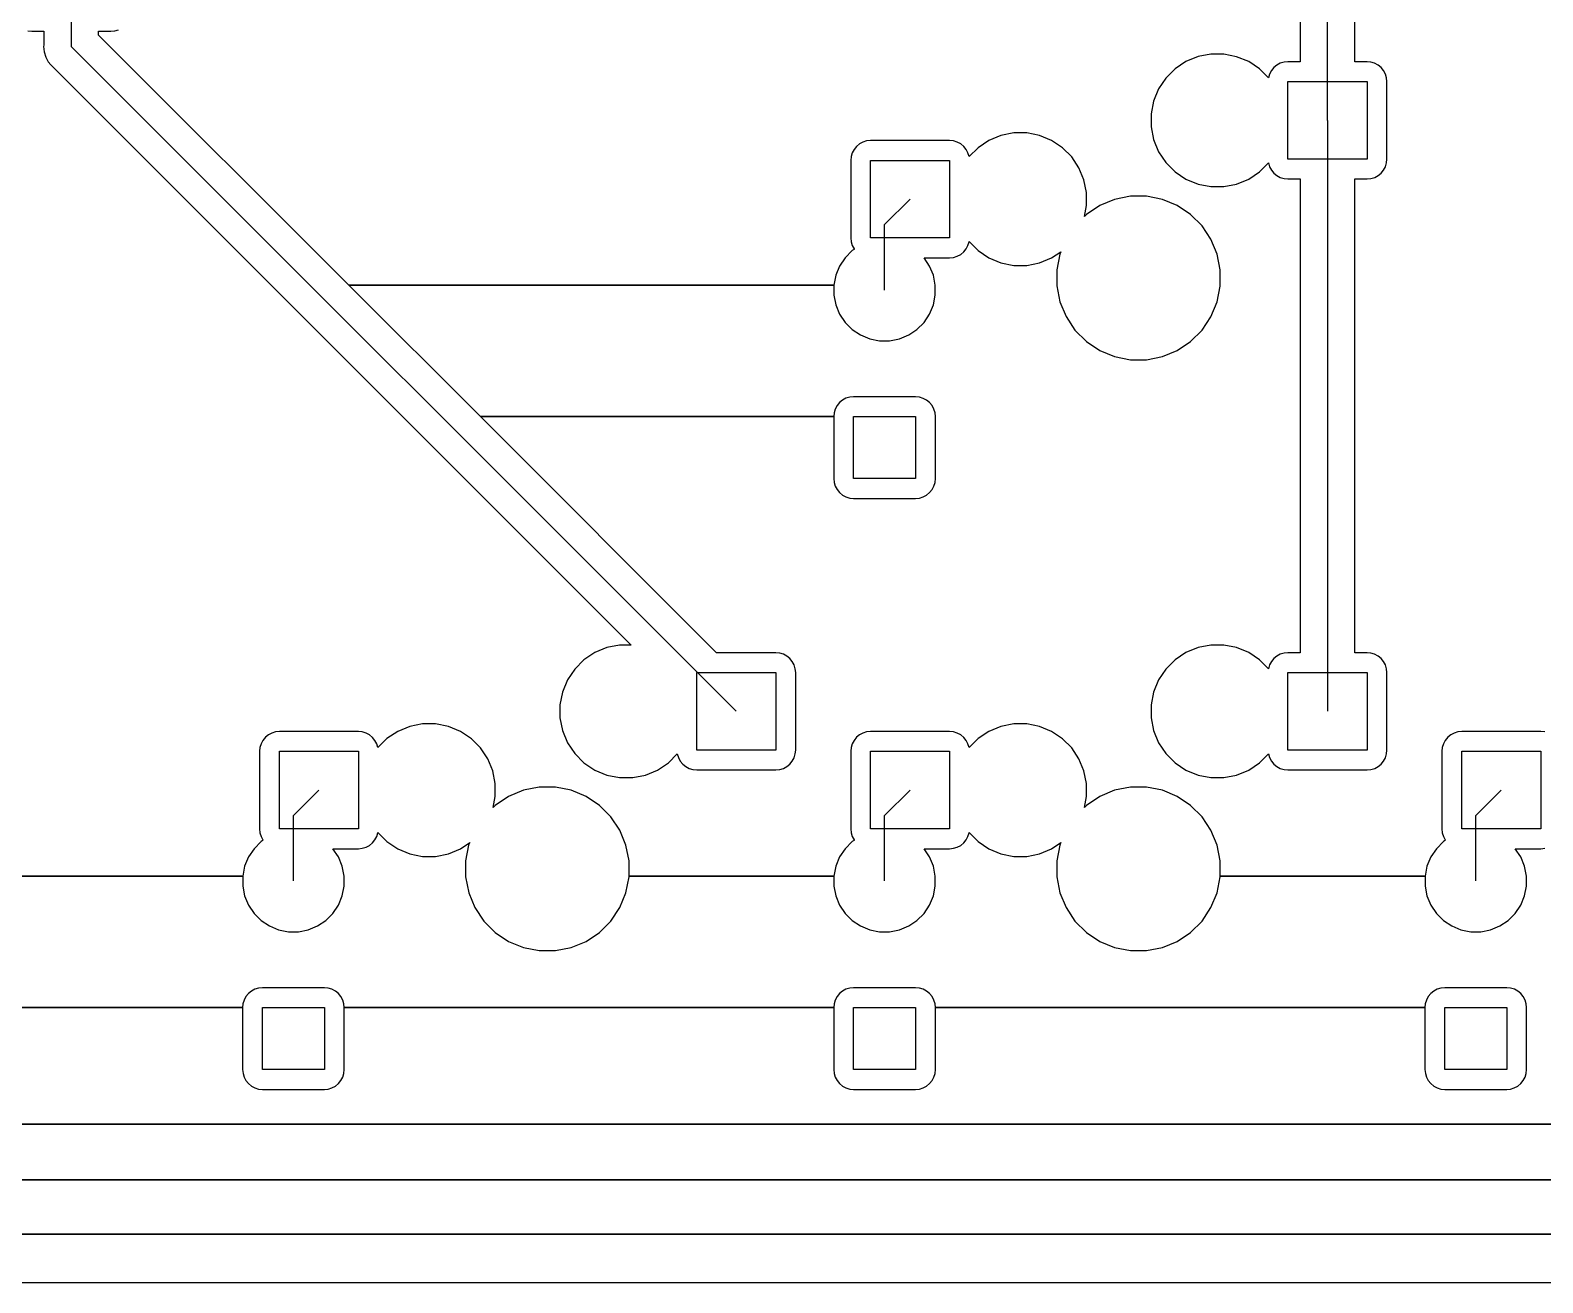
# Model space of a CAD drawing. Extents: x -29462 to 42578, y -23213 to 32194.
# Drawn here: x 34381 to 39796, y -23213 to -18727 of the extents above; entities that cross this region are included whole.
import ezdxf

# ---------------------------------------------------------------- set-up
doc = ezdxf.new("R2010")
doc.units = 0

msp = doc.modelspace()

# ---------------------------------------------------------------- linework, layer by layer
at = {"layer": 'Layer 1'}
for p, q in [((39025.1, -19049.8), (39025.1, -12170.7)), ((38926.9, -16613.8), (38926.9, -18840.1)), ((39123.6, -18840.1), (39123.6, -17465.1)), ((34527.3, -18520.7), (34527.3, -18785.1)), ((34371.7977, -18729.11067), (34385.6266, -18730.46534)), ((34385.6266, -18730.46534), (34429.1, -18730.5)), ((34429.1, -18730.5), (34429.1, -18780.4)), ((34625.492, -18744.492), (34625.5, -18730.5)), ((34625.5, -18730.5), (34669, -18730.5)), ((34669, -18730.5), (34682.8289, -18729.14533)), ((34682.8289, -18729.14533), (34696.0933, -18725.10956)), ((34429.1, -18780.4), (34428.535556, -18785.226)), ((34428.535556, -18785.226), (34430.511106, -18804.53)), ((34527.3, -18785.1), (36908.41, -21166.49)), ((35520.7, -19639.7), (34625.492, -18744.492)), ((34430.511106, -18804.53), (34436.155546, -18823.0438)), ((34436.155546, -18823.0438), (34445.186646, -18840.1465)), ((34445.186646, -18840.1465), (34454.499976, -18851.3507)), ((38518.5, -18839.60867), (38479.5534, -18865.54487)), ((38561.68, -18821.71577), (38518.5, -18839.60867)), ((38607.4, -18812.6), (38561.68, -18821.71577)), ((38654.2623, -18812.65113), (38607.4, -18812.6)), ((38699.9823, -18821.7669), (38654.2623, -18812.65113)), ((38743.1623, -18839.6598), (38699.9823, -18821.7669)), ((38782.1089, -18865.596), (38743.1623, -18839.6598)), ((38856.3244, -18845.49044), (38844.1889, -18852.03799)), ((38869.8711, -18841.45467), (38856.3244, -18845.49044)), ((38883.7, -18840.1), (38869.8711, -18841.45467)), ((38926.9, -18840.1), (38883.7, -18840.1)), ((39167.06237, -18840.10576), (39123.6, -18840.1)), ((39180.89127, -18841.46043), (39167.06237, -18840.10576)), ((39194.15567, -18845.4962), (39180.89127, -18841.46043)), ((39206.29117, -18852.04375), (39194.15567, -18845.4962)), ((34454.499976, -18851.3507), (34454.5, -18851.4)), ((34454.5, -18851.4), (34457.32222, -18855.15355)), ((34457.32222, -18855.15355), (34461.27333, -18858.22977)), ((34461.27333, -18858.22977), (36532.22333, -20929.31977)), ((38446.5334, -18898.59307), (38420.569, -18937.45507)), ((38479.5534, -18865.54487), (38446.5334, -18898.59307)), ((38814, -18897.6), (38782.1089, -18865.596)), ((38817.94229, -18883.87264), (38813.99118, -18897.16534)), ((38813.99118, -18897.16534), (38814, -18897.6)), ((38824.71562, -18871.62424), (38817.94229, -18883.87264)), ((38833.4645, -18860.87154), (38824.71562, -18871.62424)), ((38844.1889, -18852.03799), (38833.4645, -18860.87154)), ((39217.01557, -18860.8773), (39206.29117, -18852.04375)), ((39225.76445, -18871.63), (39217.01557, -18860.8773)), ((39232.53778, -18883.8784), (39225.76445, -18871.63)), ((39236.48889, -18897.1711), (39232.53778, -18883.8784)), ((39237.9, -18911), (39236.48889, -18897.1711)), ((38420.569, -18937.45507), (38402.789, -18980.63507)), ((38883.7, -19188.7), (38883.7, -18911)), ((38883.7, -18911), (39167.1, -18911)), ((39167.1, -18911), (39167.1, -19188.7)), ((39237.93763, -19188.70576), (39237.9, -18911)), ((38402.789, -18980.63507), (38393.47567, -19026.46797)), ((38393.47567, -19026.46797), (38393.5, -19073.2)), ((39025.1, -19049.8), (39025.1, -21166.5)), ((37856.18, -19104.01577), (37813, -19121.90867)), ((37901.9, -19094.9), (37856.18, -19104.01577)), ((37948.6579, -19094.83203), (37901.9, -19094.9)), ((37994.3779, -19103.9478), (37948.6579, -19094.83203)), ((38037.5579, -19121.8407), (37994.3779, -19103.9478)), ((38393.5, -19073.2), (38402.81333, -19119.0329)), ((37323.62459, -19166.07264), (37319.67348, -19179.36534)), ((37330.1157, -19153.82424), (37323.62459, -19166.07264)), ((37339.1468, -19143.07154), (37330.1157, -19153.82424)), ((37349.8712, -19134.23799), (37339.1468, -19143.07154)), ((37362.0067, -19127.69044), (37349.8712, -19134.23799)), ((37375.2711, -19123.65467), (37362.0067, -19127.69044)), ((37389.1, -19122.3), (37375.2711, -19123.65467)), ((37672.39118, -19122.23466), (37389.1, -19122.3)), ((37686.22008, -19123.58933), (37672.39118, -19122.23466)), ((37699.48448, -19127.6251), (37686.22008, -19123.58933)), ((37711.90228, -19134.17265), (37699.48448, -19127.6251)), ((37722.62668, -19143.0062), (37711.90228, -19134.17265)), ((37731.37556, -19153.7589), (37722.62668, -19143.0062)), ((37737.86667, -19166.0073), (37731.37556, -19153.7589)), ((37742.1, -19179.3), (37737.86667, -19166.0073)), ((37774.0534, -19147.84487), (37742.1623, -19179.84887)), ((37813, -19121.90867), (37774.0534, -19147.84487)), ((38076.5045, -19147.7769), (38037.5579, -19121.8407)), ((38109.5245, -19180.8251), (38076.5045, -19147.7769)), ((38402.81333, -19119.0329), (38420.59333, -19162.2129)), ((38420.59333, -19162.2129), (38446.55773, -19201.0749)), ((37318.26237, -19193.19424), (37318.2, -19471)), ((37319.67348, -19179.36534), (37318.26237, -19193.19424)), ((37389.1, -19471), (37389.1, -19193.2)), ((37389.1, -19193.2), (37672.4, -19193.2)), ((37672.4, -19193.2), (37672.4, -19471)), ((37742.1623, -19179.84887), (37742.1, -19179.3)), ((38135.4889, -19219.6871), (38109.5245, -19180.8251)), ((38153.2689, -19262.8671), (38135.4889, -19219.6871)), ((38446.55773, -19201.0749), (38479.57773, -19234.0949)), ((38782.1466, -19234.12693), (38814.0377, -19202.15113)), ((38814.0377, -19202.15113), (38814, -19202.6)), ((38814, -19202.6), (38817.95111, -19215.8927)), ((38817.95111, -19215.8927), (38824.72444, -19228.1411)), ((39167.1, -19188.7), (38883.7, -19188.7)), ((39225.80208, -19228.07576), (39232.57541, -19215.82736)), ((39232.57541, -19215.82736), (39236.52652, -19202.53466)), ((39236.52652, -19202.53466), (39237.93763, -19188.70576)), ((38162.3, -19308.7), (38153.2689, -19262.8671)), ((38479.57773, -19234.0949), (38518.52433, -19260.0593)), ((38518.52433, -19260.0593), (38561.70433, -19277.9522)), ((38561.70433, -19277.9522), (38607.42433, -19287.06797)), ((38654.3, -19287.1), (38700.02, -19277.98423)), ((38700.02, -19277.98423), (38743.2, -19260.09133)), ((38743.2, -19260.09133), (38782.1466, -19234.12693)), ((38824.72444, -19228.1411), (38833.47332, -19238.8938)), ((38833.47332, -19238.8938), (38844.19772, -19247.69913)), ((38844.19772, -19247.69913), (38856.33322, -19254.2749)), ((38856.33322, -19254.2749), (38869.87992, -19258.31067)), ((38869.87992, -19258.31067), (38883.70882, -19259.66534)), ((38883.70882, -19259.66534), (38926.9, -19259.6)), ((38926.9, -19259.6), (38926.9, -20956.7)), ((39123.6, -20956.7), (39123.6, -19259.6)), ((39123.6, -19259.6), (39167.1, -19259.6)), ((39167.1, -19259.6), (39180.9289, -19258.24533)), ((39180.9289, -19258.24533), (39194.1933, -19254.20956)), ((39194.1933, -19254.20956), (39206.3288, -19247.63379)), ((39206.3288, -19247.63379), (39217.0532, -19238.82846)), ((39217.0532, -19238.82846), (39225.80208, -19228.07576)), ((37439.3, -19423.2), (37530.7399, -19332.0423)), ((38162.32022, -19355.42314), (38162.3, -19308.7)), ((38263.0734, -19332.7607), (38210.0157, -19354.8305)), ((38319.8, -19321.5), (38263.0734, -19332.7607)), ((38377.4225, -19321.5377), (38319.8, -19321.5)), ((38434.1491, -19332.7984), (38377.4225, -19321.5377)), ((38487.2068, -19354.8682), (38434.1491, -19332.7984)), ((38607.42433, -19287.06797), (38654.3, -19287.1)), ((38154.70023, -19394.03114), (38162.32022, -19355.42314)), ((38162.038, -19386.8627), (38154.70023, -19394.03114)), ((38210.0157, -19354.8305), (38162.038, -19386.8627)), ((38535.1845, -19386.9004), (38487.2068, -19354.8682)), ((38576.1067, -19427.6815), (38535.1845, -19386.9004)), ((37439.3, -19657.5), (37439.3, -19423.2)), ((38607.9978, -19475.6592), (38576.1067, -19427.6815)), ((37318.2, -19471), (37319.61111, -19484.8289)), ((37319.61111, -19484.8289), (37323.56222, -19498.1216)), ((37672.4, -19471), (37389.1, -19471)), ((37737.87549, -19498.12736), (37742.10882, -19484.83466)), ((37742.10882, -19484.83466), (37742.1, -19484.3)), ((37742.1, -19484.3), (37773.9911, -19516.2758)), ((38630.0111, -19528.9145), (38607.9978, -19475.6592)), ((37298.44443, -19541.86596), (37278.40663, -19571.61216)), ((37323.56223, -19516.55066), (37298.44443, -19541.86596)), ((37323.56222, -19498.1216), (37330.05333, -19510.37)), ((37331.18222, -19511.55533), (37323.56223, -19516.55066)), ((37330.05333, -19510.37), (37331.18222, -19511.55533)), ((37600.39777, -19571.5434), (37580.64227, -19541.8254)), ((37580.64227, -19541.8254), (37672.4, -19541.9)), ((37672.4, -19541.9), (37686.2289, -19540.54533)), ((37686.2289, -19540.54533), (37699.4933, -19536.50956)), ((37699.4933, -19536.50956), (37711.9111, -19529.93379)), ((37711.9111, -19529.93379), (37722.6355, -19521.12846)), ((37722.6355, -19521.12846), (37731.38438, -19510.37576)), ((37731.38438, -19510.37576), (37737.87549, -19498.12736)), ((37773.9911, -19516.2758), (37812.9377, -19542.2402)), ((37812.9377, -19542.2402), (37856.1177, -19560.1331)), ((37994.42, -19560.18423), (38037.6, -19542.29133)), ((38037.6, -19542.29133), (38070.62, -19520.22153)), ((38066.95111, -19528.88575), (38055.94441, -19585.47125)), ((38070.62, -19520.22153), (38066.95111, -19528.88575)), ((38641.3, -19585.5), (38630.0111, -19528.9145)), ((37278.40663, -19571.61216), (37264.85993, -19604.66036)), ((37614.22667, -19604.5916), (37600.39777, -19571.5434)), ((37856.1177, -19560.1331), (37901.8377, -19569.24887)), ((37901.8377, -19569.24887), (37948.7, -19569.3)), ((37948.7, -19569.3), (37994.42, -19560.18423)), ((38055.94441, -19585.47125), (38055.9, -19643.1)), ((38641.2775, -19643.166), (38641.3, -19585.5)), ((37257.80438, -19639.76876), (35520.7, -19639.7)), ((35520.789, -19639.774), (37257.8, -19639.7)), ((35992.1, -20111), (35520.789, -19639.774)), ((37257.8, -19639.7), (37257.8, -19675.5)), ((37264.85993, -19604.66036), (37257.80438, -19639.76876)), ((37621, -19639.7), (37614.22667, -19604.5916)), ((37621.08873, -19675.52662), (37621, -19639.7)), ((38055.9, -19643.1), (38066.9067, -19699.6573)), ((38629.9886, -19699.7233), (38641.2775, -19643.166)), ((37257.8, -19675.5), (37264.85555, -19710.6084)), ((37264.85555, -19710.6084), (37278.40225, -19743.6566)), ((37600.4865, -19743.68322), (37614.3154, -19710.63502)), ((37614.3154, -19710.63502), (37621.08873, -19675.52662)), ((38066.9067, -19699.6573), (38089.2022, -19752.9408)), ((38607.9753, -19753.0068), (38629.9886, -19699.7233)), ((37278.40225, -19743.6566), (37298.44005, -19773.4028)), ((37580.731, -19773.42942), (37600.4865, -19743.68322)), ((38089.2022, -19752.9408), (38121.0933, -19800.9185)), ((38576.0842, -19800.9845), (38607.9753, -19753.0068)), ((37298.44005, -19773.4028), (37323.55785, -19798.7181)), ((37323.55785, -19798.7181), (37353.47335, -19818.5865)), ((37353.47335, -19818.5865), (37386.49335, -19832.3025)), ((37492.3955, -19832.32912), (37525.6977, -19818.61312)), ((37525.6977, -19818.61312), (37555.331, -19798.74472)), ((37555.331, -19798.74472), (37580.731, -19773.42942)), ((38121.0933, -19800.9185), (38162.0155, -19841.6714)), ((38535.162, -19841.7374), (38576.0842, -19800.9845)), ((37386.49335, -19832.3025), (37421.48885, -19839.27338)), ((37421.48885, -19839.27338), (37457.4, -19839.3)), ((37457.4, -19839.3), (37492.3955, -19832.32912)), ((38162.0155, -19841.6714), (38209.9932, -19873.7318)), ((38209.9932, -19873.7318), (38263.0509, -19895.8016)), ((38434.1266, -19895.8676), (38487.1843, -19873.7978)), ((38487.1843, -19873.7978), (38535.162, -19841.7374)), ((38263.0509, -19895.8016), (38319.7775, -19907.034)), ((38319.7775, -19907.034), (38377.4, -19907.1)), ((38377.4, -19907.1), (38434.1266, -19895.8676)), ((37262.92451, -20083.87264), (37258.9734, -20097.16534)), ((37269.41562, -20071.59594), (37262.92451, -20083.87264)), ((37278.1645, -20060.87154), (37269.41562, -20071.59594)), ((37288.8889, -20052.03799), (37278.1645, -20060.87154)), ((37301.3067, -20045.49044), (37288.8889, -20052.03799)), ((37314.5711, -20041.45467), (37301.3067, -20045.49044)), ((37328.4, -20040.1), (37314.5711, -20041.45467)), ((37550.48007, -20040.10576), (37328.4, -20040.1)), ((37564.30897, -20041.46043), (37550.48007, -20040.10576)), ((37577.57337, -20045.4962), (37564.30897, -20041.46043)), ((37589.99117, -20052.04375), (37577.57337, -20045.4962)), ((37600.71557, -20060.8773), (37589.99117, -20052.04375)), ((37609.46445, -20071.6017), (37600.71557, -20060.8773)), ((37615.95556, -20083.8784), (37609.46445, -20071.6017)), ((37620.18889, -20097.1711), (37615.95556, -20083.8784)), ((36837.9, -20956.7), (35992.081, -20110.937)), ((35992.081, -20110.937), (37257.5, -20111)), ((37257.56229, -20110.99424), (35992.1, -20111)), ((37257.5, -20111), (37257.5, -20333.2)), ((37258.9734, -20097.16534), (37257.56229, -20110.99424)), ((37328.4, -20333.2), (37328.4, -20111)), ((37328.4, -20111), (37550.5, -20111)), ((37550.5, -20111), (37550.5, -20333.2)), ((37621.6, -20111), (37620.18889, -20097.1711)), ((37621.61993, -20333.20576), (37621.6, -20111)), ((37257.5, -20333.2), (37258.91111, -20347.0289)), ((37258.91111, -20347.0289), (37262.86222, -20360.3216)), ((37262.86222, -20360.3216), (37269.35333, -20372.5983)), ((37550.5, -20333.2), (37328.4, -20333.2)), ((37609.48438, -20372.60406), (37615.97549, -20360.32736)), ((37615.97549, -20360.32736), (37620.20882, -20347.03466)), ((37620.20882, -20347.03466), (37621.61993, -20333.20576)), ((37269.35333, -20372.5983), (37278.10221, -20383.3227)), ((37278.10221, -20383.3227), (37288.82661, -20392.15625)), ((37288.82661, -20392.15625), (37301.24441, -20398.7038)), ((37301.24441, -20398.7038), (37314.50881, -20402.73957)), ((37314.50881, -20402.73957), (37328.33771, -20404.09424)), ((37328.33771, -20404.09424), (37550.5, -20404.1)), ((37550.5, -20404.1), (37564.3289, -20402.74533)), ((37564.3289, -20402.74533), (37577.5933, -20398.70956)), ((37577.5933, -20398.70956), (37590.0111, -20392.16201)), ((37590.0111, -20392.16201), (37600.7355, -20383.32846)), ((37600.7355, -20383.32846), (37609.48438, -20372.60406)), ((36401.8, -20956.30867), (36362.8534, -20982.24487)), ((36444.98, -20938.41577), (36401.8, -20956.30867)), ((36490.7, -20929.3), (36444.98, -20938.41577)), ((36532.22333, -20929.31977), (36490.7, -20929.3)), ((37050.36237, -20956.70576), (36837.9, -20956.7)), ((37064.19127, -20958.06043), (37050.36237, -20956.70576)), ((38518.5, -20956.30867), (38479.5534, -20982.24487)), ((38561.68, -20938.41577), (38518.5, -20956.30867)), ((38607.4, -20929.3), (38561.68, -20938.41577)), ((38654.2623, -20929.25113), (38607.4, -20929.3)), ((38699.9823, -20938.3669), (38654.2623, -20929.25113)), ((38743.1623, -20956.2598), (38699.9823, -20938.3669)), ((38782.1089, -20982.196), (38743.1623, -20956.2598)), ((38883.7, -20956.7), (38869.8711, -20958.05467)), ((38926.9, -20956.7), (38883.7, -20956.7)), ((39167.06237, -20956.70576), (39123.6, -20956.7)), ((39180.89127, -20958.06043), (39167.06237, -20956.70576)), ((36362.8534, -20982.24487), (36329.8334, -21015.29307)), ((37077.45567, -20962.0962), (37064.19127, -20958.06043)), ((37089.59117, -20968.64375), (37077.45567, -20962.0962)), ((37100.31557, -20977.4773), (37089.59117, -20968.64375)), ((37109.06445, -20988.23), (37100.31557, -20977.4773)), ((37115.83778, -21000.4784), (37109.06445, -20988.23)), ((37119.78889, -21013.7711), (37115.83778, -21000.4784)), ((38479.5534, -20982.24487), (38446.5334, -21015.29307)), ((38814, -21014.2), (38782.1089, -20982.196)), ((38817.94229, -21000.47264), (38813.99118, -21013.76534)), ((38824.71562, -20988.22424), (38817.94229, -21000.47264)), ((38833.4645, -20977.47154), (38824.71562, -20988.22424)), ((38844.1889, -20968.63799), (38833.4645, -20977.47154)), ((38856.3244, -20962.09044), (38844.1889, -20968.63799)), ((38869.8711, -20958.05467), (38856.3244, -20962.09044)), ((39194.15567, -20962.0962), (39180.89127, -20958.06043)), ((39206.29117, -20968.64375), (39194.15567, -20962.0962)), ((39217.01557, -20977.4773), (39206.29117, -20968.64375)), ((39225.76445, -20988.23), (39217.01557, -20977.4773)), ((39232.53778, -21000.4784), (39225.76445, -20988.23)), ((39236.48889, -21013.7711), (39232.53778, -21000.4784)), ((36303.869, -21054.15507), (36286.089, -21097.33507)), ((36329.8334, -21015.29307), (36303.869, -21054.15507)), ((36767, -21305.4), (36767, -21027.6)), ((36767, -21027.6), (37050.4, -21027.6)), ((37050.4, -21027.6), (37050.4, -21305.4)), ((37121.2, -21027.6), (37119.78889, -21013.7711)), ((37121.23763, -21305.40576), (37121.2, -21027.6)), ((38420.569, -21054.15507), (38402.789, -21097.33507)), ((38446.5334, -21015.29307), (38420.569, -21054.15507)), ((38813.99118, -21013.76534), (38814, -21014.2)), ((38883.7, -21305.4), (38883.7, -21027.6)), ((38883.7, -21027.6), (39167.1, -21027.6)), ((39167.1, -21027.6), (39167.1, -21305.4)), ((39237.9, -21027.6), (39236.48889, -21013.7711)), ((39237.93763, -21305.40576), (39237.9, -21027.6)), ((36286.089, -21097.33507), (36276.77567, -21143.16797)), ((38402.789, -21097.33507), (38393.47567, -21143.16797)), ((36276.77567, -21143.16797), (36276.8, -21189.9)), ((38393.47567, -21143.16797), (38393.5, -21189.9)), ((35739.48, -21220.61577), (35696.3, -21238.50867)), ((35785.2, -21211.5), (35739.48, -21220.61577)), ((35832.0579, -21211.53203), (35785.2, -21211.5)), ((35877.7779, -21220.6478), (35832.0579, -21211.53203)), ((35920.9579, -21238.5407), (35877.7779, -21220.6478)), ((36276.8, -21189.9), (36286.11333, -21235.7329)), ((37856.18, -21220.61577), (37813, -21238.50867)), ((37901.9, -21211.5), (37856.18, -21220.61577)), ((37948.6579, -21211.53203), (37901.9, -21211.5)), ((37994.3779, -21220.6478), (37948.6579, -21211.53203)), ((38037.5579, -21238.5407), (37994.3779, -21220.6478)), ((38393.5, -21189.9), (38402.81333, -21235.7329)), ((35206.92459, -21282.67264), (35202.97348, -21295.96534)), ((35213.4157, -21270.42424), (35206.92459, -21282.67264)), ((35222.4468, -21259.67154), (35213.4157, -21270.42424)), ((35233.1712, -21250.83799), (35222.4468, -21259.67154)), ((35245.3067, -21244.29044), (35233.1712, -21250.83799)), ((35258.5711, -21240.25467), (35245.3067, -21244.29044)), ((35272.4, -21238.9), (35258.5711, -21240.25467)), ((35555.69118, -21238.93466), (35272.4, -21238.9)), ((35569.52008, -21240.28933), (35555.69118, -21238.93466)), ((35582.78448, -21244.3251), (35569.52008, -21240.28933)), ((35595.20228, -21250.87265), (35582.78448, -21244.3251)), ((35605.92668, -21259.7062), (35595.20228, -21250.87265)), ((35614.67556, -21270.4589), (35605.92668, -21259.7062)), ((35621.16667, -21282.7073), (35614.67556, -21270.4589)), ((35625.4, -21296), (35621.16667, -21282.7073)), ((35657.3534, -21264.44487), (35625.4623, -21296.44887)), ((35696.3, -21238.50867), (35657.3534, -21264.44487)), ((35959.9045, -21264.4769), (35920.9579, -21238.5407)), ((35992.9245, -21297.5251), (35959.9045, -21264.4769)), ((36286.11333, -21235.7329), (36303.89333, -21278.9129)), ((36303.89333, -21278.9129), (36329.85773, -21317.7749)), ((37323.62459, -21282.67264), (37319.67348, -21295.96534)), ((37330.1157, -21270.42424), (37323.62459, -21282.67264)), ((37339.1468, -21259.67154), (37330.1157, -21270.42424)), ((37349.8712, -21250.83799), (37339.1468, -21259.67154)), ((37362.0067, -21244.29044), (37349.8712, -21250.83799)), ((37375.2711, -21240.25467), (37362.0067, -21244.29044)), ((37389.1, -21238.9), (37375.2711, -21240.25467)), ((37672.39118, -21238.93466), (37389.1, -21238.9)), ((37686.22008, -21240.28933), (37672.39118, -21238.93466)), ((37699.48448, -21244.3251), (37686.22008, -21240.28933)), ((37711.90228, -21250.87265), (37699.48448, -21244.3251)), ((37722.62668, -21259.7062), (37711.90228, -21250.87265)), ((37731.37556, -21270.4589), (37722.62668, -21259.7062)), ((37737.86667, -21282.7073), (37731.37556, -21270.4589)), ((37742.1, -21296), (37737.86667, -21282.7073)), ((37774.0534, -21264.44487), (37742.1623, -21296.44887)), ((37813, -21238.50867), (37774.0534, -21264.44487)), ((38076.5045, -21264.4769), (38037.5579, -21238.5407)), ((38109.5245, -21297.5251), (38076.5045, -21264.4769)), ((38402.81333, -21235.7329), (38420.59333, -21278.9129)), ((38420.59333, -21278.9129), (38446.55773, -21317.7749)), ((39440.22459, -21282.67264), (39436.27348, -21295.96534)), ((39446.7157, -21270.42424), (39440.22459, -21282.67264)), ((39455.7468, -21259.67154), (39446.7157, -21270.42424)), ((39466.4712, -21250.83799), (39455.7468, -21259.67154)), ((39478.6067, -21244.29044), (39466.4712, -21250.83799)), ((39491.8711, -21240.25467), (39478.6067, -21244.29044)), ((39505.7, -21238.9), (39491.8711, -21240.25467)), ((39789.09118, -21238.93466), (39505.7, -21238.9)), ((39802.92008, -21240.28933), (39789.09118, -21238.93466)), ((35202.97348, -21295.96534), (35201.56237, -21309.79424)), ((35201.56237, -21309.79424), (35201.6, -21587.6)), ((35272.4, -21587.6), (35272.4, -21309.8)), ((35272.4, -21309.8), (35555.7, -21309.8)), ((35555.7, -21309.8), (35555.7, -21587.6)), ((35625.4623, -21296.44887), (35625.4, -21296)), ((36018.8889, -21336.3871), (35992.9245, -21297.5251)), ((36036.6689, -21379.5671), (36018.8889, -21336.3871)), ((36329.85773, -21317.7749), (36362.87773, -21350.7949)), ((36665.4466, -21350.72693), (36697.3377, -21318.75113)), ((36697.3377, -21318.75113), (36697.3, -21319.2)), ((36697.3, -21319.2), (36701.25111, -21332.4927)), ((36701.25111, -21332.4927), (36708.02444, -21344.7411)), ((37050.4, -21305.4), (36767, -21305.4)), ((37109.10208, -21344.77576), (37115.87541, -21332.52736)), ((37115.87541, -21332.52736), (37119.82652, -21319.23466)), ((37119.82652, -21319.23466), (37121.23763, -21305.40576)), ((37318.26237, -21309.79424), (37318.2, -21587.6)), ((37319.67348, -21295.96534), (37318.26237, -21309.79424)), ((37389.1, -21587.6), (37389.1, -21309.8)), ((37389.1, -21309.8), (37672.4, -21309.8)), ((37672.4, -21309.8), (37672.4, -21587.6)), ((37742.1623, -21296.44887), (37742.1, -21296)), ((38135.4889, -21336.3871), (38109.5245, -21297.5251)), ((38153.2689, -21379.5671), (38135.4889, -21336.3871)), ((38446.55773, -21317.7749), (38479.57773, -21350.7949)), ((38782.1466, -21350.72693), (38814.0377, -21318.75113)), ((38814.0377, -21318.75113), (38814, -21319.2)), ((38814, -21319.2), (38817.95111, -21332.4927)), ((38817.95111, -21332.4927), (38824.72444, -21344.7411)), ((39167.1, -21305.4), (38883.7, -21305.4)), ((39225.80208, -21344.77576), (39232.57541, -21332.52736)), ((39232.57541, -21332.52736), (39236.52652, -21319.23466)), ((39236.52652, -21319.23466), (39237.93763, -21305.40576)), ((39436.27348, -21295.96534), (39434.86237, -21309.79424)), ((39434.86237, -21309.79424), (39434.9, -21587.6)), ((39505.7, -21587.6), (39505.7, -21309.8)), ((39505.7, -21309.8), (39789.1, -21309.8)), ((39789.1, -21309.8), (39789.1, -21587.6)), ((36045.7, -21425.4), (36036.6689, -21379.5671)), ((36362.87773, -21350.7949), (36401.82433, -21376.7593)), ((36401.82433, -21376.7593), (36445.00433, -21394.6522)), ((36583.32, -21394.58423), (36626.5, -21376.69133)), ((36626.5, -21376.69133), (36665.4466, -21350.72693)), ((36708.02444, -21344.7411), (36716.77332, -21355.4938)), ((36716.77332, -21355.4938), (36727.49772, -21364.29913)), ((36727.49772, -21364.29913), (36739.63322, -21370.8749)), ((36739.63322, -21370.8749), (36753.17992, -21374.91067)), ((36753.17992, -21374.91067), (36767.00882, -21376.26534)), ((36767.00882, -21376.26534), (37050.4, -21376.3)), ((37050.4, -21376.3), (37064.2289, -21374.94533)), ((37064.2289, -21374.94533), (37077.4933, -21370.90956)), ((37077.4933, -21370.90956), (37089.6288, -21364.33379)), ((37089.6288, -21364.33379), (37100.3532, -21355.52846)), ((37100.3532, -21355.52846), (37109.10208, -21344.77576)), ((38162.3, -21425.4), (38153.2689, -21379.5671)), ((38479.57773, -21350.7949), (38518.52433, -21376.7593)), ((38518.52433, -21376.7593), (38561.70433, -21394.6522)), ((38700.02, -21394.58423), (38743.2, -21376.69133)), ((38743.2, -21376.69133), (38782.1466, -21350.72693)), ((38824.72444, -21344.7411), (38833.47332, -21355.4938)), ((38833.47332, -21355.4938), (38844.19772, -21364.29913)), ((38844.19772, -21364.29913), (38856.33322, -21370.8749)), ((38856.33322, -21370.8749), (38869.87992, -21374.91067)), ((38869.87992, -21374.91067), (38883.70882, -21376.26534)), ((38883.70882, -21376.26534), (39167.1, -21376.3)), ((39167.1, -21376.3), (39180.9289, -21374.94533)), ((39180.9289, -21374.94533), (39194.1933, -21370.90956)), ((39194.1933, -21370.90956), (39206.3288, -21364.33379)), ((39206.3288, -21364.33379), (39217.0532, -21355.52846)), ((39217.0532, -21355.52846), (39225.80208, -21344.77576)), ((36045.72022, -21472.12314), (36045.7, -21425.4)), ((36203.2, -21438.2), (36146.4734, -21449.4607)), ((36260.7225, -21438.1377), (36203.2, -21438.2)), ((36317.4491, -21449.3984), (36260.7225, -21438.1377)), ((36445.00433, -21394.6522), (36490.72433, -21403.76797)), ((36490.72433, -21403.76797), (36537.6, -21403.7)), ((36537.6, -21403.7), (36583.32, -21394.58423)), ((38162.32022, -21472.12314), (38162.3, -21425.4)), ((38319.8, -21438.2), (38263.0734, -21449.4607)), ((38377.4225, -21438.1377), (38319.8, -21438.2)), ((38434.1491, -21449.3984), (38377.4225, -21438.1377)), ((38561.70433, -21394.6522), (38607.42433, -21403.76797)), ((38607.42433, -21403.76797), (38654.3, -21403.7)), ((38654.3, -21403.7), (38700.02, -21394.58423)), ((35322.6, -21539.9), (35414.0399, -21448.7423)), ((36038.10023, -21510.73114), (36045.72022, -21472.12314)), ((36093.4157, -21471.5305), (36045.438, -21503.5627)), ((36146.4734, -21449.4607), (36093.4157, -21471.5305)), ((36370.5068, -21471.4682), (36317.4491, -21449.3984)), ((36418.4845, -21503.5004), (36370.5068, -21471.4682)), ((37439.3, -21539.9), (37530.7399, -21448.7423)), ((38154.70023, -21510.73114), (38162.32022, -21472.12314)), ((38210.0157, -21471.5305), (38162.038, -21503.5627)), ((38263.0734, -21449.4607), (38210.0157, -21471.5305)), ((38487.2068, -21471.4682), (38434.1491, -21449.3984)), ((38535.1845, -21503.5004), (38487.2068, -21471.4682)), ((39556, -21539.9), (39647.4399, -21448.7423)), ((35322.6, -21774.1), (35322.6, -21539.9)), ((36045.438, -21503.5627), (36038.10023, -21510.73114)), ((36459.4067, -21544.2815), (36418.4845, -21503.5004)), ((36491.2978, -21592.2592), (36459.4067, -21544.2815)), ((37439.3, -21774.1), (37439.3, -21539.9)), ((38162.038, -21503.5627), (38154.70023, -21510.73114)), ((38576.1067, -21544.2815), (38535.1845, -21503.5004)), ((38607.9978, -21592.2592), (38576.1067, -21544.2815)), ((39556, -21774.1), (39556, -21539.9)), ((35201.6, -21587.6), (35203.01111, -21601.4289)), ((35203.01111, -21601.4289), (35206.96222, -21614.7216)), ((35555.7, -21587.6), (35272.4, -21587.6)), ((35621.17549, -21614.72736), (35625.40882, -21601.43466)), ((35625.40882, -21601.43466), (35625.4, -21601)), ((35625.4, -21601), (35657.2911, -21632.9758)), ((36513.3111, -21645.5145), (36491.2978, -21592.2592)), ((37318.2, -21587.6), (37319.61111, -21601.4289)), ((37319.61111, -21601.4289), (37323.56222, -21614.7216)), ((37672.4, -21587.6), (37389.1, -21587.6)), ((37737.87549, -21614.72736), (37742.10882, -21601.43466)), ((37742.10882, -21601.43466), (37742.1, -21601)), ((37742.1, -21601), (37773.9911, -21632.9758)), ((38630.0111, -21645.5145), (38607.9978, -21592.2592)), ((39434.9, -21587.6), (39436.31111, -21601.4289)), ((39436.31111, -21601.4289), (39440.26222, -21614.7216)), ((39789.1, -21587.6), (39505.7, -21587.6)), ((35181.84443, -21658.46596), (35161.80663, -21688.21216)), ((35206.96223, -21633.15066), (35181.84443, -21658.46596)), ((35206.96222, -21614.7216), (35213.45333, -21626.97)), ((35214.58222, -21628.15533), (35206.96223, -21633.15066)), ((35213.45333, -21626.97), (35214.58222, -21628.15533)), ((35464.04227, -21658.5254), (35555.7, -21658.5)), ((35483.79777, -21688.2434), (35464.04227, -21658.5254)), ((35555.7, -21658.5), (35569.5289, -21657.14533)), ((35569.5289, -21657.14533), (35582.7933, -21653.10956)), ((35582.7933, -21653.10956), (35595.2111, -21646.53379)), ((35595.2111, -21646.53379), (35605.9355, -21637.72846)), ((35605.9355, -21637.72846), (35614.68438, -21626.97576)), ((35614.68438, -21626.97576), (35621.17549, -21614.72736)), ((35657.2911, -21632.9758), (35696.2377, -21658.9402)), ((35696.2377, -21658.9402), (35739.4177, -21676.8331)), ((35877.72, -21676.88423), (35920.9, -21658.99133)), ((35920.9, -21658.99133), (35953.92, -21636.92153)), ((35950.25111, -21645.58575), (35939.24441, -21702.17125)), ((35953.92, -21636.92153), (35950.25111, -21645.58575)), ((36524.6, -21702.1), (36513.3111, -21645.5145)), ((37298.44443, -21658.46596), (37278.40663, -21688.21216)), ((37323.56223, -21633.15066), (37298.44443, -21658.46596)), ((37323.56222, -21614.7216), (37330.05333, -21626.97)), ((37331.18222, -21628.15533), (37323.56223, -21633.15066)), ((37330.05333, -21626.97), (37331.18222, -21628.15533)), ((37580.64227, -21658.5254), (37672.4, -21658.5)), ((37600.39777, -21688.2434), (37580.64227, -21658.5254)), ((37672.4, -21658.5), (37686.2289, -21657.14533)), ((37686.2289, -21657.14533), (37699.4933, -21653.10956)), ((37699.4933, -21653.10956), (37711.9111, -21646.53379)), ((37711.9111, -21646.53379), (37722.6355, -21637.72846)), ((37722.6355, -21637.72846), (37731.38438, -21626.97576)), ((37731.38438, -21626.97576), (37737.87549, -21614.72736)), ((37773.9911, -21632.9758), (37812.9377, -21658.9402)), ((37812.9377, -21658.9402), (37856.1177, -21676.8331)), ((37994.42, -21676.88423), (38037.6, -21658.99133)), ((38037.6, -21658.99133), (38070.62, -21636.92153)), ((38066.95111, -21645.58575), (38055.94441, -21702.17125)), ((38070.62, -21636.92153), (38066.95111, -21645.58575)), ((38641.3, -21702.1), (38630.0111, -21645.5145)), ((39415.14443, -21658.46596), (39395.10663, -21688.21216)), ((39440.26223, -21633.15066), (39415.14443, -21658.46596)), ((39440.26222, -21614.7216), (39446.75333, -21626.97)), ((39447.88222, -21628.15533), (39440.26223, -21633.15066)), ((39446.75333, -21626.97), (39447.88222, -21628.15533)), ((39697.34227, -21658.5254), (39789.1, -21658.5)), ((39717.09777, -21688.2434), (39697.34227, -21658.5254)), ((39789.1, -21658.5), (39802.9289, -21657.14533)), ((35161.80663, -21688.21216), (35148.25993, -21721.26036)), ((35497.62667, -21721.2916), (35483.79777, -21688.2434)), ((35739.4177, -21676.8331), (35785.1377, -21685.94887)), ((35785.1377, -21685.94887), (35832, -21686)), ((35832, -21686), (35877.72, -21676.88423)), ((35939.24441, -21702.17125), (35939.3, -21759.8)), ((36524.6, -21756.4), (36524.6, -21702.1)), ((37278.40663, -21688.21216), (37264.85993, -21721.26036)), ((37614.22667, -21721.2916), (37600.39777, -21688.2434)), ((37856.1177, -21676.8331), (37901.8377, -21685.94887)), ((37901.8377, -21685.94887), (37948.7, -21686)), ((37948.7, -21686), (37994.42, -21676.88423)), ((38055.94441, -21702.17125), (38055.9, -21759.8)), ((38641.3, -21756.4), (38641.3, -21702.1)), ((39395.10663, -21688.21216), (39381.55993, -21721.26036)), ((39730.92667, -21721.2916), (39717.09777, -21688.2434)), ((35141.20438, -21756.36876), (32065.2, -21756.4)), ((32065.2, -21756.4), (35141.2, -21756.4)), ((35141.2, -21756.4), (35141.2, -21792.2)), ((35148.25993, -21721.26036), (35141.20438, -21756.36876)), ((35504.4, -21756.4), (35497.62667, -21721.2916)), ((35504.38873, -21792.22662), (35504.4, -21756.4)), ((35939.3, -21759.8), (35950.3067, -21816.3573)), ((36513.2886, -21816.3233), (36524.5775, -21759.766)), ((36524.5775, -21759.766), (36524.6, -21756.4)), ((37257.80438, -21756.36876), (36524.6, -21756.4)), ((36524.6, -21756.4), (37257.8, -21756.4)), ((37257.8, -21756.4), (37257.8, -21792.2)), ((37264.85993, -21721.26036), (37257.80438, -21756.36876)), ((37621, -21756.4), (37614.22667, -21721.2916)), ((37621.08873, -21792.22662), (37621, -21756.4)), ((38055.9, -21759.8), (38066.9067, -21816.3573)), ((38629.9886, -21816.3233), (38641.2775, -21759.766)), ((38641.2775, -21759.766), (38641.3, -21756.4)), ((39374.50438, -21756.36876), (38641.3, -21756.4)), ((38641.3, -21756.4), (39374.5, -21756.4)), ((39374.5, -21756.4), (39374.5, -21792.2)), ((39381.55993, -21721.26036), (39374.50438, -21756.36876)), ((39737.7, -21756.4), (39730.92667, -21721.2916)), ((39737.68873, -21792.22662), (39737.7, -21756.4)), ((35141.2, -21792.2), (35148.25555, -21827.3084)), ((35497.6154, -21827.33502), (35504.38873, -21792.22662)), ((35950.3067, -21816.3573), (35972.6022, -21869.6408)), ((36491.2753, -21869.6068), (36513.2886, -21816.3233)), ((37257.8, -21792.2), (37264.85555, -21827.3084)), ((37614.3154, -21827.33502), (37621.08873, -21792.22662)), ((38066.9067, -21816.3573), (38089.2022, -21869.6408)), ((38607.9753, -21869.6068), (38629.9886, -21816.3233)), ((39374.5, -21792.2), (39381.55555, -21827.3084)), ((39730.9154, -21827.33502), (39737.68873, -21792.22662)), ((35148.25555, -21827.3084), (35161.80225, -21860.3566)), ((35161.80225, -21860.3566), (35181.84005, -21890.1028)), ((35464.031, -21890.12942), (35483.7865, -21860.38322)), ((35483.7865, -21860.38322), (35497.6154, -21827.33502)), ((35972.6022, -21869.6408), (36004.4933, -21917.6185)), ((36459.3842, -21917.5845), (36491.2753, -21869.6068)), ((37264.85555, -21827.3084), (37278.40225, -21860.3566)), ((37278.40225, -21860.3566), (37298.44005, -21890.1028)), ((37580.731, -21890.12942), (37600.4865, -21860.38322)), ((37600.4865, -21860.38322), (37614.3154, -21827.33502)), ((38089.2022, -21869.6408), (38121.0933, -21917.6185)), ((38576.0842, -21917.5845), (38607.9753, -21869.6068)), ((39381.55555, -21827.3084), (39395.10225, -21860.3566)), ((39395.10225, -21860.3566), (39415.14005, -21890.1028)), ((39697.331, -21890.12942), (39717.0865, -21860.38322)), ((39717.0865, -21860.38322), (39730.9154, -21827.33502)), ((35181.84005, -21890.1028), (35206.95785, -21915.4181)), ((35206.95785, -21915.4181), (35236.87335, -21935.2865)), ((35408.9977, -21935.31312), (35438.631, -21915.44472)), ((35438.631, -21915.44472), (35464.031, -21890.12942)), ((36004.4933, -21917.6185), (36045.4155, -21958.3714)), ((36418.462, -21958.3374), (36459.3842, -21917.5845)), ((37298.44005, -21890.1028), (37323.55785, -21915.4181)), ((37323.55785, -21915.4181), (37353.47335, -21935.2865)), ((37525.6977, -21935.31312), (37555.331, -21915.44472)), ((37555.331, -21915.44472), (37580.731, -21890.12942)), ((38121.0933, -21917.6185), (38162.0155, -21958.3714)), ((38535.162, -21958.3374), (38576.0842, -21917.5845)), ((39415.14005, -21890.1028), (39440.25785, -21915.4181)), ((39440.25785, -21915.4181), (39470.17335, -21935.2865)), ((39642.2977, -21935.31312), (39671.931, -21915.44472)), ((39671.931, -21915.44472), (39697.331, -21890.12942)), ((35236.87335, -21935.2865), (35269.89335, -21949.0025)), ((35269.89335, -21949.0025), (35304.88885, -21955.97338)), ((35304.88885, -21955.97338), (35340.7, -21956)), ((35340.7, -21956), (35375.6955, -21949.02912)), ((35375.6955, -21949.02912), (35408.9977, -21935.31312)), ((36045.4155, -21958.3714), (36093.3932, -21990.4318)), ((36370.4843, -21990.3978), (36418.462, -21958.3374)), ((37353.47335, -21935.2865), (37386.49335, -21949.0025)), ((37386.49335, -21949.0025), (37421.48885, -21955.97338)), ((37421.48885, -21955.97338), (37457.4, -21956)), ((37457.4, -21956), (37492.3955, -21949.02912)), ((37492.3955, -21949.02912), (37525.6977, -21935.31312)), ((38162.0155, -21958.3714), (38209.9932, -21990.4318)), ((38487.1843, -21990.3978), (38535.162, -21958.3374)), ((39470.17335, -21935.2865), (39503.19335, -21949.0025)), ((39503.19335, -21949.0025), (39538.18885, -21955.97338)), ((39538.18885, -21955.97338), (39574, -21956)), ((39574, -21956), (39608.9955, -21949.02912)), ((39608.9955, -21949.02912), (39642.2977, -21935.31312)), ((36093.3932, -21990.4318), (36146.4509, -22012.5016)), ((36146.4509, -22012.5016), (36203.1775, -22023.734)), ((36203.1775, -22023.734), (36260.7, -22023.7)), ((36260.7, -22023.7), (36317.4266, -22012.4676)), ((36317.4266, -22012.4676), (36370.4843, -21990.3978)), ((38209.9932, -21990.4318), (38263.0509, -22012.5016)), ((38263.0509, -22012.5016), (38319.7775, -22023.734)), ((38319.7775, -22023.734), (38377.4, -22023.7)), ((38377.4, -22023.7), (38434.1266, -22012.4676)), ((38434.1266, -22012.4676), (38487.1843, -21990.3978)), ((35146.22451, -22200.47264), (35142.2734, -22213.76534)), ((35152.71562, -22188.19594), (35146.22451, -22200.47264)), ((35161.4645, -22177.47154), (35152.71562, -22188.19594)), ((35172.1889, -22168.63799), (35161.4645, -22177.47154)), ((35184.6067, -22162.09044), (35172.1889, -22168.63799)), ((35197.8711, -22158.05467), (35184.6067, -22162.09044)), ((35211.7, -22156.7), (35197.8711, -22158.05467)), ((35433.78007, -22156.70576), (35211.7, -22156.7)), ((35447.60897, -22158.06043), (35433.78007, -22156.70576)), ((35460.87337, -22162.0962), (35447.60897, -22158.06043)), ((35473.29117, -22168.64375), (35460.87337, -22162.0962)), ((35484.01557, -22177.4773), (35473.29117, -22168.64375)), ((35492.76445, -22188.2017), (35484.01557, -22177.4773)), ((35499.25556, -22200.4784), (35492.76445, -22188.2017)), ((35503.48889, -22213.7711), (35499.25556, -22200.4784)), ((37262.92451, -22200.47264), (37258.9734, -22213.76534)), ((37269.41562, -22188.19594), (37262.92451, -22200.47264)), ((37278.1645, -22177.47154), (37269.41562, -22188.19594)), ((37288.8889, -22168.63799), (37278.1645, -22177.47154)), ((37301.3067, -22162.09044), (37288.8889, -22168.63799)), ((37314.5711, -22158.05467), (37301.3067, -22162.09044)), ((37328.4, -22156.7), (37314.5711, -22158.05467)), ((37550.48007, -22156.70576), (37328.4, -22156.7)), ((37564.30897, -22158.06043), (37550.48007, -22156.70576)), ((37577.57337, -22162.0962), (37564.30897, -22158.06043)), ((37589.99117, -22168.64375), (37577.57337, -22162.0962)), ((37600.71557, -22177.4773), (37589.99117, -22168.64375)), ((37609.46445, -22188.2017), (37600.71557, -22177.4773)), ((37615.95556, -22200.4784), (37609.46445, -22188.2017)), ((37620.18889, -22213.7711), (37615.95556, -22200.4784)), ((39379.52451, -22200.47264), (39375.5734, -22213.76534)), ((39386.01562, -22188.19594), (39379.52451, -22200.47264)), ((39394.7645, -22177.47154), (39386.01562, -22188.19594)), ((39405.4889, -22168.63799), (39394.7645, -22177.47154)), ((39417.9067, -22162.09044), (39405.4889, -22168.63799)), ((39431.1711, -22158.05467), (39417.9067, -22162.09044)), ((39445, -22156.7), (39431.1711, -22158.05467)), ((39667.18007, -22156.70576), (39445, -22156.7)), ((39681.00897, -22158.06043), (39667.18007, -22156.70576)), ((39694.27337, -22162.0962), (39681.00897, -22158.06043)), ((39706.69117, -22168.64375), (39694.27337, -22162.0962)), ((39717.41557, -22177.4773), (39706.69117, -22168.64375)), ((39726.16445, -22188.2017), (39717.41557, -22177.4773)), ((39732.65556, -22200.4784), (39726.16445, -22188.2017)), ((39736.88889, -22213.7711), (39732.65556, -22200.4784)), ((35140.86229, -22227.59424), (4253.88, -22227.6)), ((4253.88, -22227.6), (35140.9, -22227.6)), ((35142.2734, -22213.76534), (35140.86229, -22227.59424)), ((35140.9, -22227.6), (35140.9, -22449.8)), ((35211.7, -22449.8), (35211.7, -22227.6)), ((35211.7, -22227.6), (35433.8, -22227.6)), ((35433.8, -22227.6), (35433.8, -22449.8)), ((35504.9, -22227.6), (35503.48889, -22213.7711)), ((37257.56229, -22227.59424), (35504.9, -22227.6)), ((35504.91993, -22449.80576), (35504.9, -22227.6)), ((35504.9, -22227.6), (37257.5, -22227.6)), ((37257.5, -22227.6), (37257.5, -22449.8)), ((37258.9734, -22213.76534), (37257.56229, -22227.59424)), ((37328.4, -22449.8), (37328.4, -22227.6)), ((37328.4, -22227.6), (37550.5, -22227.6)), ((37550.5, -22227.6), (37550.5, -22449.8)), ((37621.6, -22227.6), (37620.18889, -22213.7711)), ((39374.16229, -22227.59424), (37621.6, -22227.6)), ((37621.61993, -22449.80576), (37621.6, -22227.6)), ((37621.6, -22227.6), (39374.2, -22227.6)), ((39375.5734, -22213.76534), (39374.16229, -22227.59424)), ((39374.2, -22227.6), (39374.2, -22449.8)), ((39445, -22449.8), (39445, -22227.6)), ((39445, -22227.6), (39667.1, -22227.6)), ((39667.1, -22227.6), (39667.1, -22449.8)), ((39738.3, -22227.6), (39736.88889, -22213.7711)), ((39738.21993, -22449.80576), (39738.3, -22227.6)), ((35140.9, -22449.8), (35142.31111, -22463.6289)), ((35142.31111, -22463.6289), (35146.26222, -22476.9216)), ((35433.8, -22449.8), (35211.7, -22449.8)), ((35499.27549, -22476.92736), (35503.50882, -22463.63466)), ((35503.50882, -22463.63466), (35504.91993, -22449.80576)), ((37257.5, -22449.8), (37258.91111, -22463.6289)), ((37258.91111, -22463.6289), (37262.86222, -22476.9216)), ((37550.5, -22449.8), (37328.4, -22449.8)), ((37615.97549, -22476.92736), (37620.20882, -22463.63466)), ((37620.20882, -22463.63466), (37621.61993, -22449.80576)), ((39374.2, -22449.8), (39375.61111, -22463.6289)), ((39375.61111, -22463.6289), (39379.56222, -22476.9216)), ((39667.1, -22449.8), (39445, -22449.8)), ((39732.57549, -22476.92736), (39736.80882, -22463.63466)), ((39736.80882, -22463.63466), (39738.21993, -22449.80576)), ((35146.26222, -22476.9216), (35152.75333, -22489.1983)), ((35152.75333, -22489.1983), (35161.50221, -22499.9227)), ((35161.50221, -22499.9227), (35172.22661, -22508.75625)), ((35172.22661, -22508.75625), (35184.64441, -22515.3038)), ((35184.64441, -22515.3038), (35197.90881, -22519.33957)), ((35197.90881, -22519.33957), (35211.73771, -22520.69424)), ((35211.73771, -22520.69424), (35433.8, -22520.7)), ((35433.8, -22520.7), (35447.6289, -22519.34533)), ((35447.6289, -22519.34533), (35460.8933, -22515.30956)), ((35460.8933, -22515.30956), (35473.3111, -22508.76201)), ((35473.3111, -22508.76201), (35484.0355, -22499.92846)), ((35484.0355, -22499.92846), (35492.78438, -22489.20406)), ((35492.78438, -22489.20406), (35499.27549, -22476.92736)), ((37262.86222, -22476.9216), (37269.35333, -22489.1983)), ((37269.35333, -22489.1983), (37278.10221, -22499.9227)), ((37278.10221, -22499.9227), (37288.82661, -22508.75625)), ((37288.82661, -22508.75625), (37301.24441, -22515.3038)), ((37301.24441, -22515.3038), (37314.50881, -22519.33957)), ((37314.50881, -22519.33957), (37328.33771, -22520.69424)), ((37328.33771, -22520.69424), (37550.5, -22520.7)), ((37550.5, -22520.7), (37564.3289, -22519.34533)), ((37564.3289, -22519.34533), (37577.5933, -22515.30956)), ((37577.5933, -22515.30956), (37590.0111, -22508.76201)), ((37590.0111, -22508.76201), (37600.7355, -22499.92846)), ((37600.7355, -22499.92846), (37609.48438, -22489.20406)), ((37609.48438, -22489.20406), (37615.97549, -22476.92736)), ((39379.56222, -22476.9216), (39386.05333, -22489.1983)), ((39386.05333, -22489.1983), (39394.80221, -22499.9227)), ((39394.80221, -22499.9227), (39405.52661, -22508.75625)), ((39405.52661, -22508.75625), (39417.94441, -22515.3038)), ((39417.94441, -22515.3038), (39431.20881, -22519.33957)), ((39431.20881, -22519.33957), (39445.03771, -22520.69424)), ((39445.03771, -22520.69424), (39667.1, -22520.7)), ((39667.1, -22520.7), (39680.9289, -22519.34533)), ((39680.9289, -22519.34533), (39694.1933, -22515.30956)), ((39694.1933, -22515.30956), (39706.6111, -22508.76201)), ((39706.6111, -22508.76201), (39717.3355, -22499.92846)), ((39717.3355, -22499.92846), (39726.08438, -22489.20406)), ((39726.08438, -22489.20406), (39732.57549, -22476.92736)), ((41732.2007, -22644.69993), (23444.7, -22644.7)), ((23444.71, -22644.7), (41732.2, -22644.7)), ((41626.56953, -22845.0915), (23549.8, -22845.1)), ((23549.8229, -22845.0918), (41626.6, -22845.1)), ((41732.1993, -23039.39997), (23444.7, -23039.4)), ((23444.7094, -23039.39997), (41732.2, -23039.4)), ((42280.8, -23213.2), (4253.88, -23213.2))]:
    msp.add_line(p, q, dxfattribs=at)

doc.saveas('drawing.dxf')
